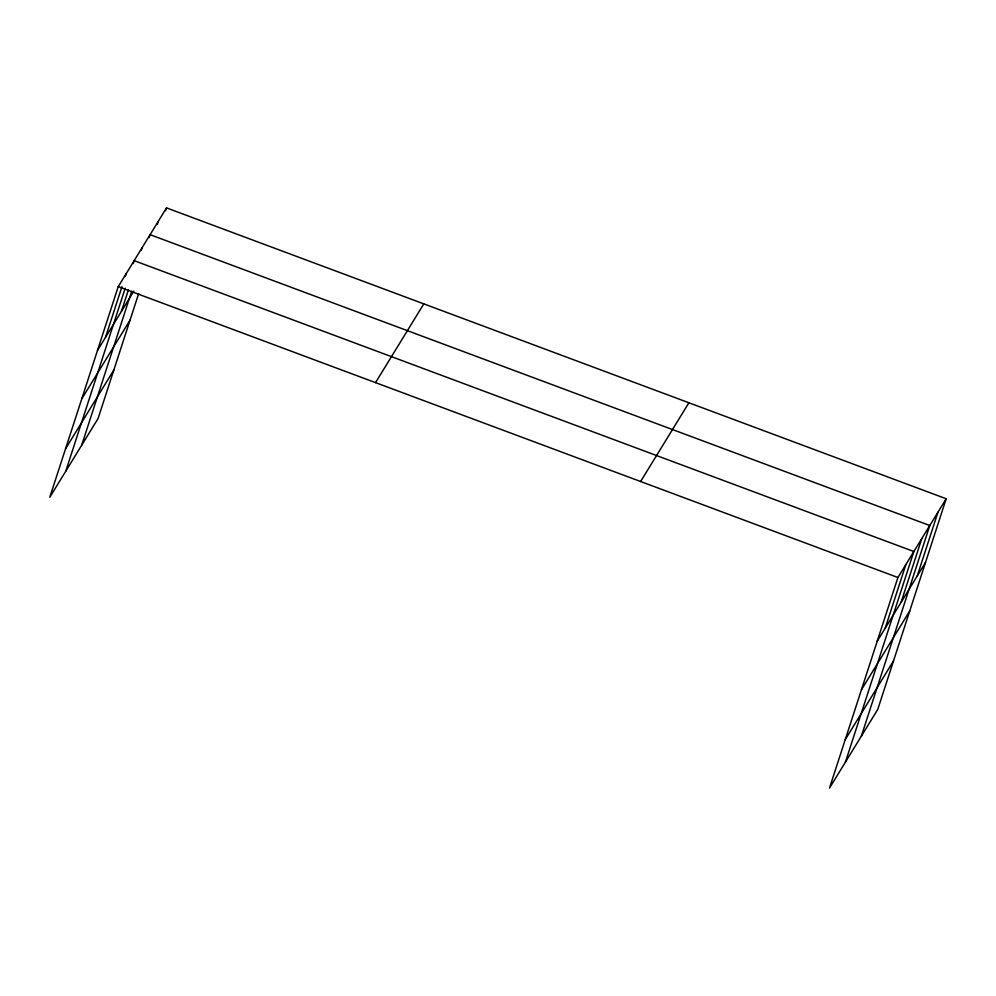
<?xml version="1.0" encoding="UTF-8"?>
<svg xmlns="http://www.w3.org/2000/svg" width="996" height="996" viewBox="0 0 996 996"><rect width="100%" height="100%" fill="white"/><g stroke="black" fill="none" stroke-linecap="round" stroke-linejoin="round"><path stroke-width="1.49" d="M946.2 498.759L897.919 577.506L829.481 788.11L877.775 709.364L946.2 498.759L166.519 207.89L118.225 286.636L49.8 497.241L98.081 418.494L138.643 293.683M105.476 337.42L121.96 286.686M125.259 276.552L126.193 273.651M65.736 471.257L125.222 288.193M133.227 263.554L134.161 260.653L913.855 551.523L845.417 762.127M121.412 311.424L128.472 289.687M141.183 250.556L142.129 247.655M81.672 445.274L131.733 291.193M149.151 237.571L150.097 234.67L929.778 525.527L861.353 736.131M157.368 224.175L158.302 221.274M165.573 210.791L166.519 207.89M885.158 628.277L905.887 564.508M901.094 602.294L921.81 538.525M917.266 575.912L937.995 512.143M97.508 350.405L133.85 291.131M81.772 398.861L130.053 320.114M65.549 448.785L113.83 370.039M375.529 382.626L423.81 303.88M640.615 481.516L688.908 402.77M877.19 641.275L925.483 562.516M861.453 689.73L909.734 610.984M845.231 739.655L893.512 660.908M118.225 286.636L897.919 577.506"/></g></svg>
